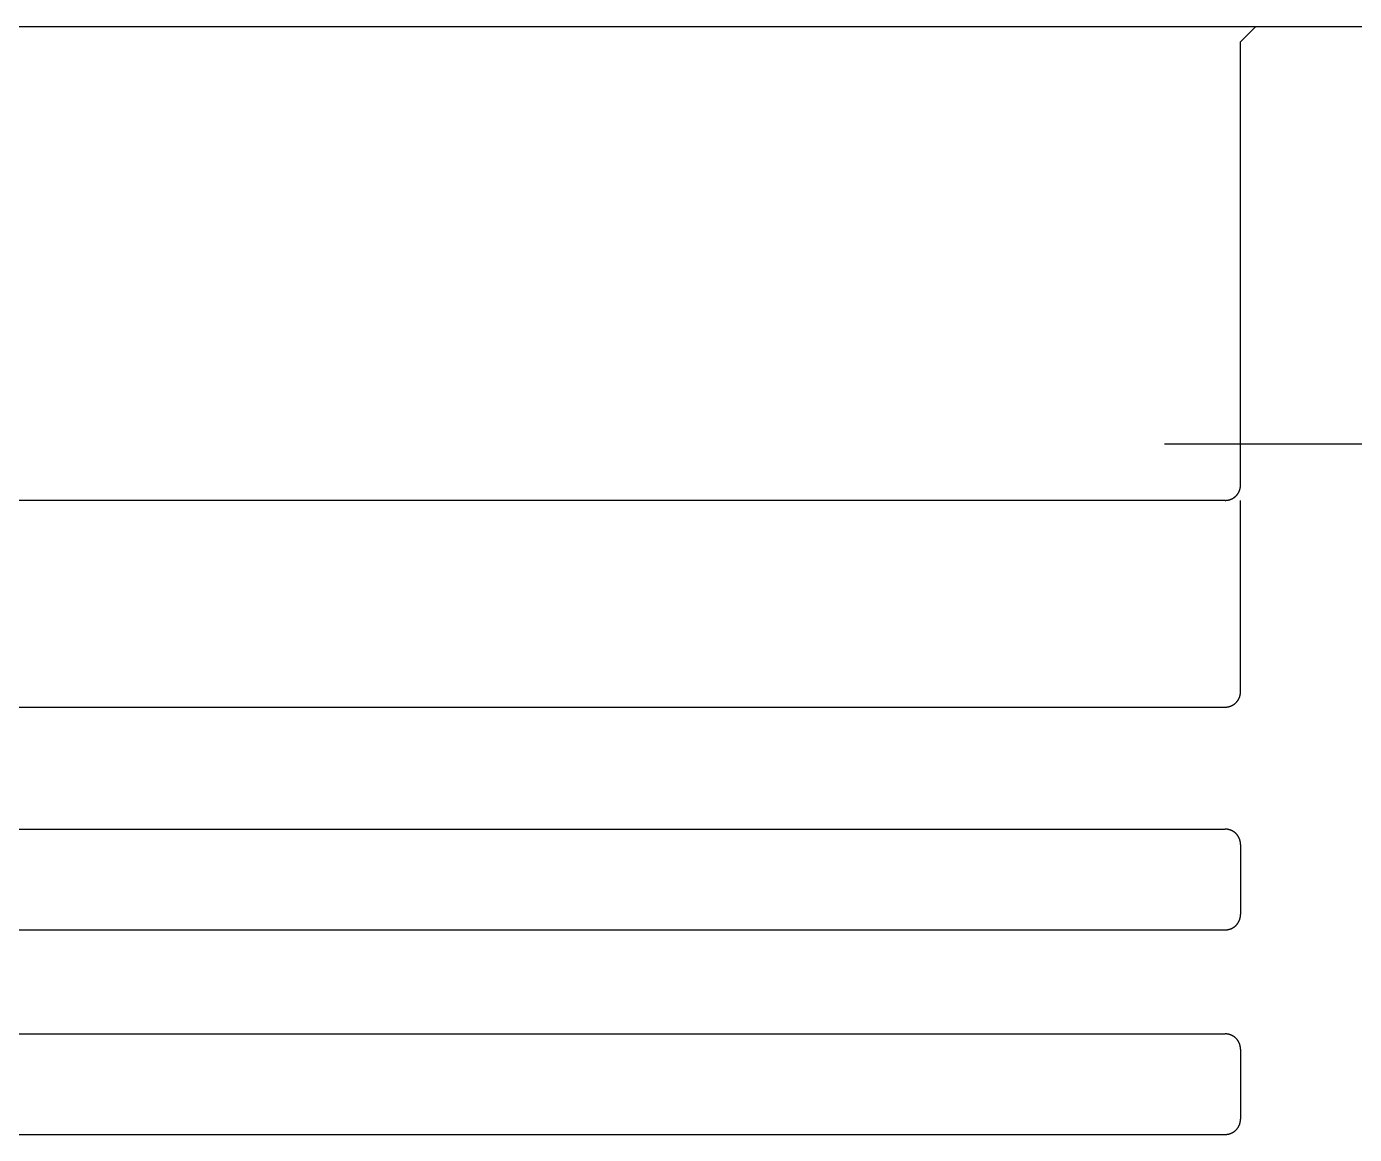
# Model space of a CAD drawing. Extents: x 0 to 661, y 0 to 384.
# Drawn here: x 322.44 to 366.14, y 291.56 to 328.02 of the extents above; entities that cross this region are included whole.
import ezdxf

# ---------------------------------------------------------------- set-up
doc = ezdxf.new("R2010")
doc.units = 0
doc.linetypes.add('DASH_CENTER', pattern=[14, 11, -1, 1, -1])
doc.layers.get('0').update_dxf_attribs({"linetype": 'CONTINUOUS'})

msp = doc.modelspace()

# ---------------------------------------------------------------- linework, layer by layer
at = {"color": 7, "linetype": 'CONTINUOUS'}
for p, q in [((261.39, 328.015), (362.889, 328.015)), ((362.389, 327.515), (362.889, 328.015)), ((362.889, 328.015), (373.889, 328.015)), ((362.389, 312.924), (362.389, 327.515)), ((361.889, 312.424), (227.389, 312.424)), ((362.389, 306.121), (362.389, 312.424)), ((227.389, 305.621), (361.889, 305.621)), ((227.389, 301.603), (361.889, 301.603)), ((362.389, 301.103), (362.389, 298.791)), ((227.389, 298.291), (361.889, 298.291)), ((227.389, 294.867), (361.889, 294.867)), ((362.389, 294.367), (362.389, 292.059)), ((227.389, 291.559), (361.889, 291.559))]:
    msp.add_line(p, q, dxfattribs=at)
at = {"color": 1, "linetype": 'DASH_CENTER'}
msp.add_line((359.889, 314.28), (376.889, 314.28), dxfattribs=at)
at = {"color": 7, "linetype": 'CONTINUOUS'}
for points in [[(361.889, 312.424, 0), (361.895, 312.424, 0), (361.901, 312.424, 0), (361.907, 312.424, 0), (361.914, 312.425, 0), (361.92, 312.425, 0), (361.926, 312.426, 0), (361.932, 312.426, 0), (361.938, 312.427, 0), (361.944, 312.427, 0), (361.95, 312.428, 0), (361.956, 312.429, 0), (361.962, 312.43, 0), (361.968, 312.431, 0), (361.974, 312.432, 0), (361.98, 312.433, 0), (361.987, 312.434, 0), (361.993, 312.435, 0), (361.999, 312.436, 0), (362.005, 312.438, 0), (362.01, 312.439, 0), (362.016, 312.441, 0), (362.022, 312.442, 0), (362.028, 312.444, 0), (362.034, 312.446, 0), (362.04, 312.448, 0), (362.046, 312.449, 0), (362.052, 312.451, 0), (362.057, 312.453, 0), (362.063, 312.455, 0), (362.069, 312.458, 0), (362.075, 312.46, 0), (362.08, 312.462, 0), (362.086, 312.465, 0), (362.092, 312.467, 0), (362.097, 312.47, 0), (362.103, 312.472, 0), (362.108, 312.475, 0), (362.114, 312.478, 0), (362.119, 312.48, 0), (362.125, 312.483, 0), (362.13, 312.486, 0), (362.135, 312.489, 0), (362.141, 312.492, 0), (362.146, 312.495, 0), (362.151, 312.498, 0), (362.156, 312.502, 0), (362.162, 312.505, 0), (362.167, 312.508, 0), (362.172, 312.512, 0), (362.177, 312.515, 0), (362.182, 312.519, 0), (362.187, 312.523, 0), (362.192, 312.526, 0), (362.197, 312.53, 0), (362.201, 312.534, 0), (362.206, 312.538, 0), (362.211, 312.542, 0), (362.216, 312.546, 0), (362.22, 312.55, 0), (362.225, 312.554, 0), (362.229, 312.558, 0), (362.234, 312.562, 0), (362.238, 312.566, 0), (362.243, 312.571, 0), (362.247, 312.575, 0), (362.251, 312.579, 0), (362.255, 312.584, 0), (362.259, 312.588, 0), (362.264, 312.593, 0), (362.268, 312.598, 0), (362.272, 312.602, 0), (362.275, 312.607, 0), (362.279, 312.612, 0), (362.283, 312.617, 0), (362.287, 312.621, 0), (362.291, 312.626, 0), (362.294, 312.631, 0), (362.298, 312.636, 0), (362.301, 312.641, 0), (362.305, 312.646, 0), (362.308, 312.651, 0), (362.311, 312.657, 0), (362.315, 312.662, 0), (362.318, 312.667, 0), (362.321, 312.672, 0), (362.324, 312.678, 0), (362.327, 312.683, 0), (362.33, 312.688, 0), (362.333, 312.694, 0), (362.336, 312.699, 0), (362.338, 312.705, 0), (362.341, 312.71, 0), (362.344, 312.716, 0), (362.346, 312.722, 0), (362.349, 312.727, 0), (362.351, 312.733, 0), (362.353, 312.738, 0), (362.355, 312.744, 0), (362.358, 312.75, 0), (362.36, 312.756, 0), (362.362, 312.761, 0), (362.364, 312.767, 0), (362.366, 312.773, 0), (362.367, 312.779, 0), (362.369, 312.785, 0), (362.371, 312.791, 0), (362.372, 312.797, 0), (362.374, 312.803, 0), (362.375, 312.809, 0), (362.377, 312.815, 0), (362.378, 312.821, 0), (362.379, 312.827, 0), (362.381, 312.833, 0), (362.382, 312.839, 0), (362.383, 312.845, 0), (362.384, 312.851, 0), (362.384, 312.857, 0), (362.385, 312.863, 0), (362.386, 312.869, 0), (362.387, 312.875, 0), (362.387, 312.881, 0), (362.388, 312.887, 0), (362.388, 312.893, 0), (362.388, 312.9, 0), (362.389, 312.906, 0), (362.389, 312.912, 0), (362.389, 312.918, 0), (362.389, 312.924, 0)], [(361.889, 305.621, 0), (361.895, 305.622, 0), (361.901, 305.622, 0), (361.907, 305.622, 0), (361.914, 305.622, 0), (361.92, 305.622, 0), (361.926, 305.623, 0), (361.932, 305.623, 0), (361.938, 305.624, 0), (361.944, 305.625, 0), (361.95, 305.625, 0), (361.956, 305.626, 0), (361.962, 305.627, 0), (361.968, 305.628, 0), (361.974, 305.629, 0), (361.98, 305.63, 0), (361.987, 305.631, 0), (361.993, 305.632, 0), (361.999, 305.634, 0), (362.005, 305.635, 0), (362.01, 305.636, 0), (362.016, 305.638, 0), (362.022, 305.64, 0), (362.028, 305.641, 0), (362.034, 305.643, 0), (362.04, 305.645, 0), (362.046, 305.647, 0), (362.052, 305.649, 0), (362.057, 305.651, 0), (362.063, 305.653, 0), (362.069, 305.655, 0), (362.075, 305.657, 0), (362.08, 305.66, 0), (362.086, 305.662, 0), (362.092, 305.664, 0), (362.097, 305.667, 0), (362.103, 305.669, 0), (362.108, 305.672, 0), (362.114, 305.675, 0), (362.119, 305.678, 0), (362.125, 305.681, 0), (362.13, 305.683, 0), (362.135, 305.686, 0), (362.141, 305.69, 0), (362.146, 305.693, 0), (362.151, 305.696, 0), (362.156, 305.699, 0), (362.162, 305.702, 0), (362.167, 305.706, 0), (362.172, 305.709, 0), (362.177, 305.713, 0), (362.182, 305.716, 0), (362.187, 305.72, 0), (362.192, 305.724, 0), (362.197, 305.727, 0), (362.201, 305.731, 0), (362.206, 305.735, 0), (362.211, 305.739, 0), (362.216, 305.743, 0), (362.22, 305.747, 0), (362.225, 305.751, 0), (362.229, 305.755, 0), (362.234, 305.759, 0), (362.238, 305.764, 0), (362.243, 305.768, 0), (362.247, 305.772, 0), (362.251, 305.777, 0), (362.255, 305.781, 0), (362.259, 305.786, 0), (362.264, 305.79, 0), (362.268, 305.795, 0), (362.272, 305.8, 0), (362.275, 305.804, 0), (362.279, 305.809, 0), (362.283, 305.814, 0), (362.287, 305.819, 0), (362.291, 305.824, 0), (362.294, 305.829, 0), (362.298, 305.834, 0), (362.301, 305.839, 0), (362.305, 305.844, 0), (362.308, 305.849, 0), (362.311, 305.854, 0), (362.315, 305.859, 0), (362.318, 305.864, 0), (362.321, 305.87, 0), (362.324, 305.875, 0), (362.327, 305.88, 0), (362.33, 305.886, 0), (362.333, 305.891, 0), (362.336, 305.897, 0), (362.338, 305.902, 0), (362.341, 305.908, 0), (362.344, 305.913, 0), (362.346, 305.919, 0), (362.349, 305.924, 0), (362.351, 305.93, 0), (362.353, 305.936, 0), (362.355, 305.942, 0), (362.358, 305.947, 0), (362.36, 305.953, 0), (362.362, 305.959, 0), (362.364, 305.965, 0), (362.366, 305.97, 0), (362.367, 305.976, 0), (362.369, 305.982, 0), (362.371, 305.988, 0), (362.372, 305.994, 0), (362.374, 306, 0), (362.375, 306.006, 0), (362.377, 306.012, 0), (362.378, 306.018, 0), (362.379, 306.024, 0), (362.381, 306.03, 0), (362.382, 306.036, 0), (362.383, 306.042, 0), (362.384, 306.048, 0), (362.384, 306.054, 0), (362.385, 306.06, 0), (362.386, 306.066, 0), (362.387, 306.072, 0), (362.387, 306.079, 0), (362.388, 306.085, 0), (362.388, 306.091, 0), (362.388, 306.097, 0), (362.389, 306.103, 0), (362.389, 306.109, 0), (362.389, 306.115, 0), (362.389, 306.121, 0)], [(362.389, 301.103, 0), (362.389, 301.109, 0), (362.389, 301.115, 0), (362.389, 301.122, 0), (362.388, 301.128, 0), (362.388, 301.134, 0), (362.388, 301.14, 0), (362.387, 301.146, 0), (362.387, 301.152, 0), (362.386, 301.158, 0), (362.385, 301.164, 0), (362.384, 301.17, 0), (362.384, 301.177, 0), (362.383, 301.183, 0), (362.382, 301.189, 0), (362.381, 301.195, 0), (362.379, 301.201, 0), (362.378, 301.207, 0), (362.377, 301.213, 0), (362.375, 301.219, 0), (362.374, 301.225, 0), (362.372, 301.231, 0), (362.371, 301.237, 0), (362.369, 301.242, 0), (362.367, 301.248, 0), (362.366, 301.254, 0), (362.364, 301.26, 0), (362.362, 301.266, 0), (362.36, 301.272, 0), (362.358, 301.277, 0), (362.355, 301.283, 0), (362.353, 301.289, 0), (362.351, 301.294, 0), (362.349, 301.3, 0), (362.346, 301.306, 0), (362.344, 301.311, 0), (362.341, 301.317, 0), (362.338, 301.322, 0), (362.336, 301.328, 0), (362.333, 301.333, 0), (362.33, 301.339, 0), (362.327, 301.344, 0), (362.324, 301.35, 0), (362.321, 301.355, 0), (362.318, 301.36, 0), (362.315, 301.365, 0), (362.311, 301.371, 0), (362.308, 301.376, 0), (362.305, 301.381, 0), (362.301, 301.386, 0), (362.298, 301.391, 0), (362.294, 301.396, 0), (362.291, 301.401, 0), (362.287, 301.406, 0), (362.283, 301.411, 0), (362.279, 301.416, 0), (362.275, 301.42, 0), (362.272, 301.425, 0), (362.268, 301.43, 0), (362.264, 301.434, 0), (362.259, 301.439, 0), (362.255, 301.443, 0), (362.251, 301.448, 0), (362.247, 301.452, 0), (362.243, 301.457, 0), (362.238, 301.461, 0), (362.234, 301.465, 0), (362.229, 301.469, 0), (362.225, 301.474, 0), (362.22, 301.478, 0), (362.216, 301.482, 0), (362.211, 301.486, 0), (362.206, 301.49, 0), (362.201, 301.494, 0), (362.197, 301.497, 0), (362.192, 301.501, 0), (362.187, 301.505, 0), (362.182, 301.508, 0), (362.177, 301.512, 0), (362.172, 301.515, 0), (362.167, 301.519, 0), (362.162, 301.522, 0), (362.156, 301.526, 0), (362.151, 301.529, 0), (362.146, 301.532, 0), (362.141, 301.535, 0), (362.135, 301.538, 0), (362.13, 301.541, 0), (362.125, 301.544, 0), (362.119, 301.547, 0), (362.114, 301.55, 0), (362.108, 301.552, 0), (362.103, 301.555, 0), (362.097, 301.558, 0), (362.092, 301.56, 0), (362.086, 301.563, 0), (362.08, 301.565, 0), (362.075, 301.567, 0), (362.069, 301.57, 0), (362.063, 301.572, 0), (362.057, 301.574, 0), (362.052, 301.576, 0), (362.046, 301.578, 0), (362.04, 301.58, 0), (362.034, 301.582, 0), (362.028, 301.583, 0), (362.022, 301.585, 0), (362.016, 301.587, 0), (362.01, 301.588, 0), (362.005, 301.59, 0), (361.999, 301.591, 0), (361.993, 301.592, 0), (361.987, 301.594, 0), (361.98, 301.595, 0), (361.974, 301.596, 0), (361.968, 301.597, 0), (361.962, 301.598, 0), (361.956, 301.599, 0), (361.95, 301.599, 0), (361.944, 301.6, 0), (361.938, 301.601, 0), (361.932, 301.601, 0), (361.926, 301.602, 0), (361.92, 301.602, 0), (361.914, 301.603, 0), (361.907, 301.603, 0), (361.901, 301.603, 0), (361.895, 301.603, 0), (361.889, 301.603, 0)], [(361.889, 298.291, 0), (361.895, 298.291, 0), (361.901, 298.292, 0), (361.907, 298.292, 0), (361.914, 298.292, 0), (361.92, 298.292, 0), (361.926, 298.293, 0), (361.932, 298.293, 0), (361.938, 298.294, 0), (361.944, 298.294, 0), (361.95, 298.295, 0), (361.956, 298.296, 0), (361.962, 298.297, 0), (361.968, 298.298, 0), (361.974, 298.299, 0), (361.98, 298.3, 0), (361.987, 298.301, 0), (361.993, 298.302, 0), (361.999, 298.304, 0), (362.005, 298.305, 0), (362.01, 298.306, 0), (362.016, 298.308, 0), (362.022, 298.31, 0), (362.028, 298.311, 0), (362.034, 298.313, 0), (362.04, 298.315, 0), (362.046, 298.317, 0), (362.052, 298.319, 0), (362.057, 298.321, 0), (362.063, 298.323, 0), (362.069, 298.325, 0), (362.075, 298.327, 0), (362.08, 298.329, 0), (362.086, 298.332, 0), (362.092, 298.334, 0), (362.097, 298.337, 0), (362.103, 298.339, 0), (362.108, 298.342, 0), (362.114, 298.345, 0), (362.119, 298.348, 0), (362.125, 298.35, 0), (362.13, 298.353, 0), (362.135, 298.356, 0), (362.141, 298.359, 0), (362.146, 298.363, 0), (362.151, 298.366, 0), (362.156, 298.369, 0), (362.162, 298.372, 0), (362.167, 298.376, 0), (362.172, 298.379, 0), (362.177, 298.383, 0), (362.182, 298.386, 0), (362.187, 298.39, 0), (362.192, 298.393, 0), (362.197, 298.397, 0), (362.201, 298.401, 0), (362.206, 298.405, 0), (362.211, 298.409, 0), (362.216, 298.413, 0), (362.22, 298.417, 0), (362.225, 298.421, 0), (362.229, 298.425, 0), (362.234, 298.429, 0), (362.238, 298.434, 0), (362.243, 298.438, 0), (362.247, 298.442, 0), (362.251, 298.447, 0), (362.255, 298.451, 0), (362.259, 298.456, 0), (362.264, 298.46, 0), (362.268, 298.465, 0), (362.272, 298.47, 0), (362.275, 298.474, 0), (362.279, 298.479, 0), (362.283, 298.484, 0), (362.287, 298.489, 0), (362.291, 298.494, 0), (362.294, 298.499, 0), (362.298, 298.504, 0), (362.301, 298.509, 0), (362.305, 298.514, 0), (362.308, 298.519, 0), (362.311, 298.524, 0), (362.315, 298.529, 0), (362.318, 298.534, 0), (362.321, 298.54, 0), (362.324, 298.545, 0), (362.327, 298.55, 0), (362.33, 298.556, 0), (362.333, 298.561, 0), (362.336, 298.567, 0), (362.338, 298.572, 0), (362.341, 298.578, 0), (362.344, 298.583, 0), (362.346, 298.589, 0), (362.349, 298.594, 0), (362.351, 298.6, 0), (362.353, 298.606, 0), (362.355, 298.611, 0), (362.358, 298.617, 0), (362.36, 298.623, 0), (362.362, 298.629, 0), (362.364, 298.635, 0), (362.366, 298.64, 0), (362.367, 298.646, 0), (362.369, 298.652, 0), (362.371, 298.658, 0), (362.372, 298.664, 0), (362.374, 298.67, 0), (362.375, 298.676, 0), (362.377, 298.682, 0), (362.378, 298.688, 0), (362.379, 298.694, 0), (362.381, 298.7, 0), (362.382, 298.706, 0), (362.383, 298.712, 0), (362.384, 298.718, 0), (362.384, 298.724, 0), (362.385, 298.73, 0), (362.386, 298.736, 0), (362.387, 298.742, 0), (362.387, 298.749, 0), (362.388, 298.755, 0), (362.388, 298.761, 0), (362.388, 298.767, 0), (362.389, 298.773, 0), (362.389, 298.779, 0), (362.389, 298.785, 0), (362.389, 298.791, 0)], [(362.389, 294.367, 0), (362.389, 294.373, 0), (362.389, 294.379, 0), (362.389, 294.385, 0), (362.388, 294.391, 0), (362.388, 294.397, 0), (362.388, 294.403, 0), (362.387, 294.41, 0), (362.387, 294.416, 0), (362.386, 294.422, 0), (362.385, 294.428, 0), (362.384, 294.434, 0), (362.384, 294.44, 0), (362.383, 294.446, 0), (362.382, 294.452, 0), (362.381, 294.458, 0), (362.379, 294.464, 0), (362.378, 294.47, 0), (362.377, 294.476, 0), (362.375, 294.482, 0), (362.374, 294.488, 0), (362.372, 294.494, 0), (362.371, 294.5, 0), (362.369, 294.506, 0), (362.367, 294.512, 0), (362.366, 294.518, 0), (362.364, 294.523, 0), (362.362, 294.529, 0), (362.36, 294.535, 0), (362.358, 294.541, 0), (362.355, 294.547, 0), (362.353, 294.552, 0), (362.351, 294.558, 0), (362.349, 294.564, 0), (362.346, 294.569, 0), (362.344, 294.575, 0), (362.341, 294.58, 0), (362.338, 294.586, 0), (362.336, 294.591, 0), (362.333, 294.597, 0), (362.33, 294.602, 0), (362.327, 294.608, 0), (362.324, 294.613, 0), (362.321, 294.618, 0), (362.318, 294.624, 0), (362.315, 294.629, 0), (362.311, 294.634, 0), (362.308, 294.639, 0), (362.305, 294.644, 0), (362.301, 294.649, 0), (362.298, 294.655, 0), (362.294, 294.66, 0), (362.291, 294.664, 0), (362.287, 294.669, 0), (362.283, 294.674, 0), (362.279, 294.679, 0), (362.275, 294.684, 0), (362.272, 294.689, 0), (362.268, 294.693, 0), (362.264, 294.698, 0), (362.259, 294.702, 0), (362.255, 294.707, 0), (362.251, 294.711, 0), (362.247, 294.716, 0), (362.243, 294.72, 0), (362.238, 294.724, 0), (362.234, 294.729, 0), (362.229, 294.733, 0), (362.225, 294.737, 0), (362.22, 294.741, 0), (362.216, 294.745, 0), (362.211, 294.749, 0), (362.206, 294.753, 0), (362.201, 294.757, 0), (362.197, 294.761, 0), (362.192, 294.765, 0), (362.187, 294.768, 0), (362.182, 294.772, 0), (362.177, 294.775, 0), (362.172, 294.779, 0), (362.167, 294.782, 0), (362.162, 294.786, 0), (362.156, 294.789, 0), (362.151, 294.792, 0), (362.146, 294.795, 0), (362.141, 294.799, 0), (362.135, 294.802, 0), (362.13, 294.805, 0), (362.125, 294.808, 0), (362.119, 294.81, 0), (362.114, 294.813, 0), (362.108, 294.816, 0), (362.103, 294.819, 0), (362.097, 294.821, 0), (362.092, 294.824, 0), (362.086, 294.826, 0), (362.08, 294.829, 0), (362.075, 294.831, 0), (362.069, 294.833, 0), (362.063, 294.835, 0), (362.057, 294.837, 0), (362.052, 294.839, 0), (362.046, 294.841, 0), (362.04, 294.843, 0), (362.034, 294.845, 0), (362.028, 294.847, 0), (362.022, 294.849, 0), (362.016, 294.85, 0), (362.01, 294.852, 0), (362.005, 294.853, 0), (361.999, 294.854, 0), (361.993, 294.856, 0), (361.987, 294.857, 0), (361.98, 294.858, 0), (361.974, 294.859, 0), (361.968, 294.86, 0), (361.962, 294.861, 0), (361.956, 294.862, 0), (361.95, 294.863, 0), (361.944, 294.864, 0), (361.938, 294.864, 0), (361.932, 294.865, 0), (361.926, 294.865, 0), (361.92, 294.866, 0), (361.914, 294.866, 0), (361.907, 294.866, 0), (361.901, 294.866, 0), (361.895, 294.867, 0), (361.889, 294.867, 0)], [(361.889, 291.559, 0), (361.895, 291.559, 0), (361.901, 291.559, 0), (361.907, 291.559, 0), (361.914, 291.559, 0), (361.92, 291.559, 0), (361.926, 291.56, 0), (361.932, 291.56, 0), (361.938, 291.561, 0), (361.944, 291.562, 0), (361.95, 291.562, 0), (361.956, 291.563, 0), (361.962, 291.564, 0), (361.968, 291.565, 0), (361.974, 291.566, 0), (361.98, 291.567, 0), (361.987, 291.568, 0), (361.993, 291.569, 0), (361.999, 291.571, 0), (362.005, 291.572, 0), (362.01, 291.573, 0), (362.016, 291.575, 0), (362.022, 291.577, 0), (362.028, 291.578, 0), (362.034, 291.58, 0), (362.04, 291.582, 0), (362.046, 291.584, 0), (362.052, 291.586, 0), (362.057, 291.588, 0), (362.063, 291.59, 0), (362.069, 291.592, 0), (362.075, 291.594, 0), (362.08, 291.597, 0), (362.086, 291.599, 0), (362.092, 291.601, 0), (362.097, 291.604, 0), (362.103, 291.607, 0), (362.108, 291.609, 0), (362.114, 291.612, 0), (362.119, 291.615, 0), (362.125, 291.618, 0), (362.13, 291.62, 0), (362.135, 291.623, 0), (362.141, 291.627, 0), (362.146, 291.63, 0), (362.151, 291.633, 0), (362.156, 291.636, 0), (362.162, 291.639, 0), (362.167, 291.643, 0), (362.172, 291.646, 0), (362.177, 291.65, 0), (362.182, 291.653, 0), (362.187, 291.657, 0), (362.192, 291.661, 0), (362.197, 291.664, 0), (362.201, 291.668, 0), (362.206, 291.672, 0), (362.211, 291.676, 0), (362.216, 291.68, 0), (362.22, 291.684, 0), (362.225, 291.688, 0), (362.229, 291.692, 0), (362.234, 291.696, 0), (362.238, 291.701, 0), (362.243, 291.705, 0), (362.247, 291.709, 0), (362.251, 291.714, 0), (362.255, 291.718, 0), (362.259, 291.723, 0), (362.264, 291.727, 0), (362.268, 291.732, 0), (362.272, 291.737, 0), (362.275, 291.741, 0), (362.279, 291.746, 0), (362.283, 291.751, 0), (362.287, 291.756, 0), (362.291, 291.761, 0), (362.294, 291.766, 0), (362.298, 291.771, 0), (362.301, 291.776, 0), (362.305, 291.781, 0), (362.308, 291.786, 0), (362.311, 291.791, 0), (362.315, 291.796, 0), (362.318, 291.801, 0), (362.321, 291.807, 0), (362.324, 291.812, 0), (362.327, 291.817, 0), (362.33, 291.823, 0), (362.333, 291.828, 0), (362.336, 291.834, 0), (362.338, 291.839, 0), (362.341, 291.845, 0), (362.344, 291.85, 0), (362.346, 291.856, 0), (362.349, 291.862, 0), (362.351, 291.867, 0), (362.353, 291.873, 0), (362.355, 291.879, 0), (362.358, 291.884, 0), (362.36, 291.89, 0), (362.362, 291.896, 0), (362.364, 291.902, 0), (362.366, 291.908, 0), (362.367, 291.913, 0), (362.369, 291.919, 0), (362.371, 291.925, 0), (362.372, 291.931, 0), (362.374, 291.937, 0), (362.375, 291.943, 0), (362.377, 291.949, 0), (362.378, 291.955, 0), (362.379, 291.961, 0), (362.381, 291.967, 0), (362.382, 291.973, 0), (362.383, 291.979, 0), (362.384, 291.985, 0), (362.384, 291.991, 0), (362.385, 291.997, 0), (362.386, 292.003, 0), (362.387, 292.009, 0), (362.387, 292.016, 0), (362.388, 292.022, 0), (362.388, 292.028, 0), (362.388, 292.034, 0), (362.389, 292.04, 0), (362.389, 292.046, 0), (362.389, 292.052, 0), (362.389, 292.059, 0)]]:
    msp.add_polyline3d(points, dxfattribs=at)

doc.saveas('drawing.dxf')
